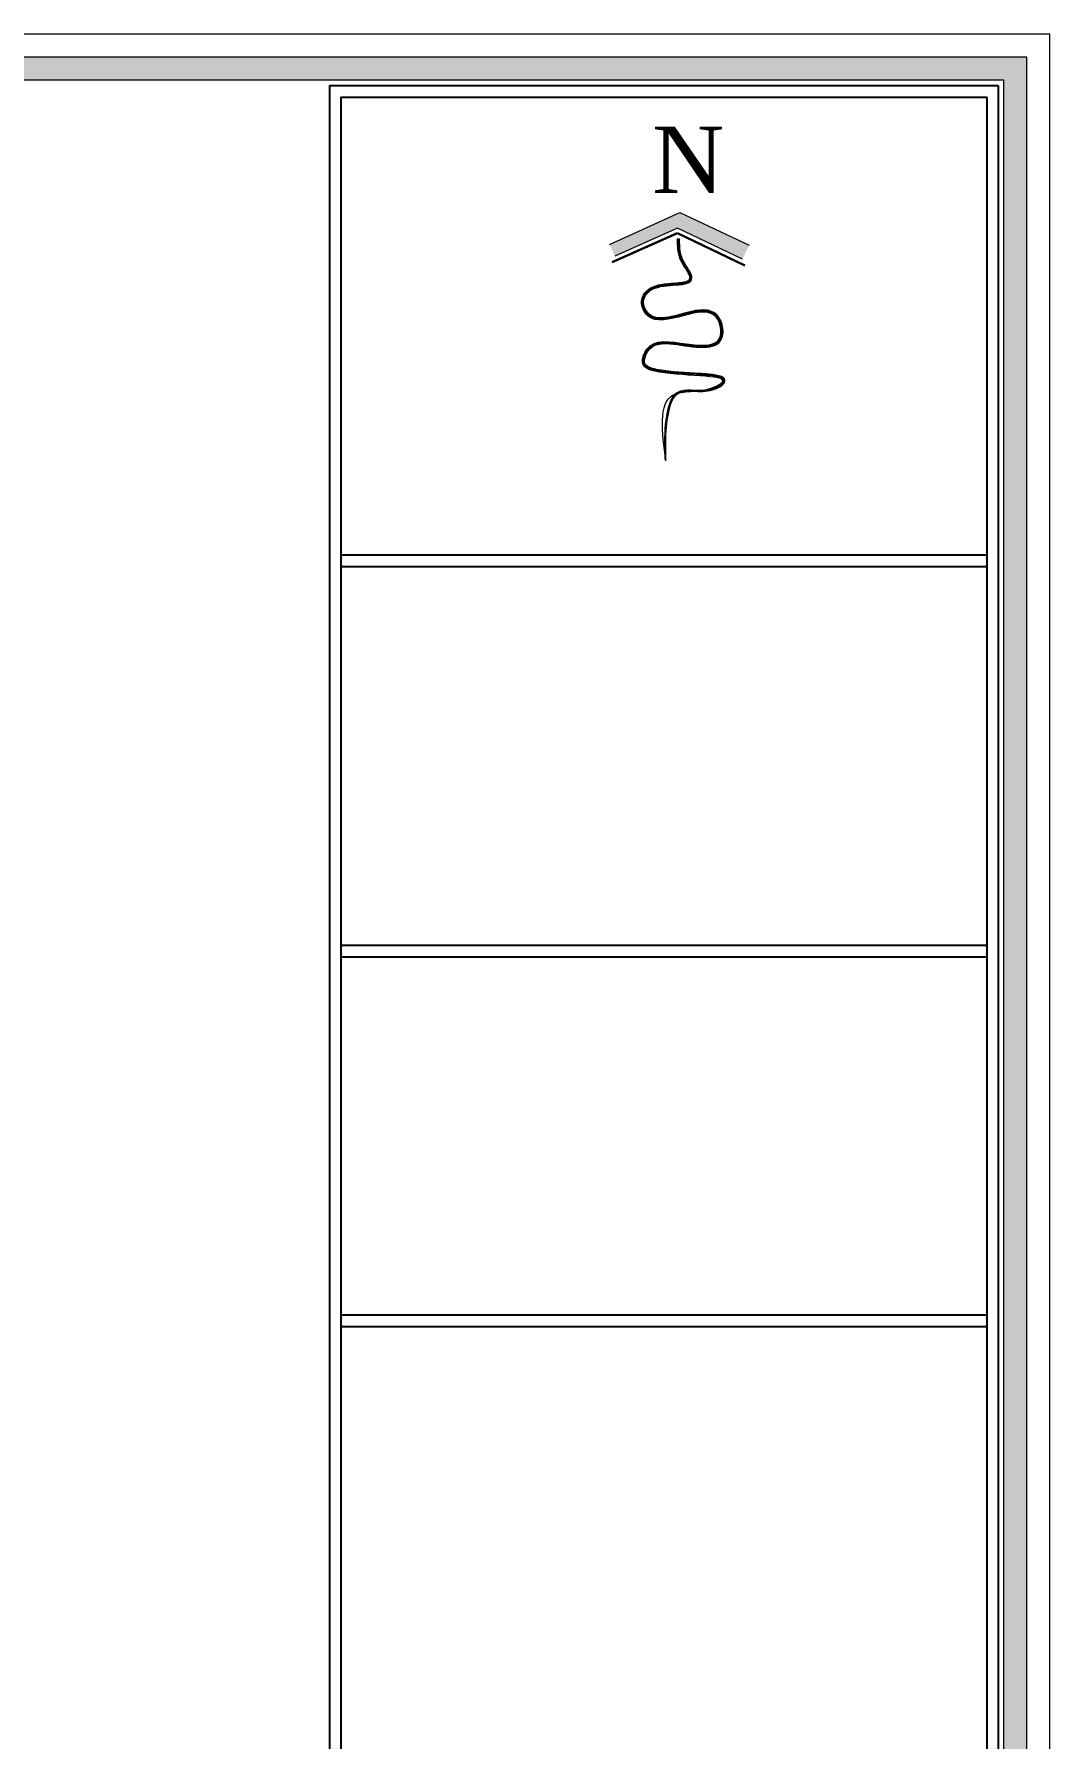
# Model space of a CAD drawing. Header units: metres. Extents: x -355 to 973, y -73 to 238.
# Drawn here: x 958.31 to 972.89, y 201.23 to 225.69 of the extents above; entities that cross this region are included whole.
import ezdxf

# ---------------------------------------------------------------- set-up
doc = ezdxf.new("R2010")
doc.units = ezdxf.units.M
doc.header["$LTSCALE"] = 3
doc.header["$MEASUREMENT"] = 0
doc.layers.add('05', color=21, linetype='Continuous', lineweight=5)
doc.styles.add('CCE02', font='naskhec.shx')

msp = doc.modelspace()

# ---------------------------------------------------------------- hatches: boundary and pattern name
at = {"layer": '05'}
h = msp.add_hatch(color=256, dxfattribs=at)
h.paths.add_polyline_path([(972.557, 225.357), (972.557, 179.82), (906.972, 179.82), (906.972, 225.357)])
h.paths.add_polyline_path([(972.226, 180.15), (907.303, 180.15), (907.303, 225.026), (972.226, 225.026)], flags=16)
at = {"layer": '05', "ltscale": 0.2}
msp.add_hatch(color=256, dxfattribs=at).paths.add_polyline_path([(967.58, 223.126), (966.571, 222.669), (966.645, 222.503), (967.543, 222.905), (968.475, 222.457), (968.573, 222.659)])

# ---------------------------------------------------------------- linework, layer by layer
for p, q in [((962.715, 218.215), (971.985, 218.215)), ((962.715, 218.05), (971.985, 218.05)), ((962.715, 212.617), (971.985, 212.617)), ((962.715, 212.452), (971.985, 212.452)), ((962.715, 207.315), (971.985, 207.315)), ((962.715, 207.15), (971.985, 207.15))]:
    msp.add_line(p, q)
for points in [[(972.15, 224.943), (962.55, 224.943), (962.55, 180.904), (972.15, 180.904)], [(971.985, 224.778), (962.715, 224.778), (962.715, 181.07), (971.985, 181.07)]]:
    msp.add_lwpolyline(points, close=True)
for p, q in [((966.571, 222.669), (967.58, 223.126)), ((967.58, 223.126), (968.573, 222.659)), ((967.536, 222.837), (966.602, 222.419)), ((967.542, 222.824), (966.608, 222.405)), ((967.543, 222.905), (966.645, 222.503)), ((968.51, 222.358), (967.542, 222.824)), ((968.475, 222.457), (967.543, 222.905)), ((968.517, 222.372), (967.548, 222.837)), ((967.545, 222.751), (967.575, 222.751))]:
    msp.add_line(p, q, dxfattribs=at)
at = {"layer": '05'}
for points in [[(972.888, 225.687), (906.641, 225.687), (906.641, 179.489), (972.888, 179.489)], [(972.557, 225.357), (906.972, 225.357), (906.972, 179.82), (972.557, 179.82)], [(972.226, 225.026), (907.303, 225.026), (907.303, 180.15), (972.226, 180.15)]]:
    msp.add_lwpolyline(points, close=True, dxfattribs=at)
at = {"layer": '05', "ltscale": 0.2, "start_tangent": (-0.038032, -0.999277)}
msp.add_spline([(967.379, 219.564), (967.484, 220.511), (968.039, 220.612), (968.166, 220.675), (967.281, 220.839), (967.046, 220.964), (967.104, 221.167), (967.673, 221.243), (968.153, 221.332), (968.103, 221.622), (967.117, 221.647), (967.029, 221.849), (967.193, 222.064), (967.724, 222.19), (967.597, 222.43), (967.545, 222.751)], degree=3, dxfattribs=at)
at = {"layer": '05', "ltscale": 0.2}
for points, knots in [([(967.372, 219.577), (967.365, 219.648), (967.36, 219.767), (967.367, 220.061), (967.385, 220.245), (967.458, 220.463), (967.498, 220.524), (967.655, 220.609), (967.808, 220.567), (968.036, 220.592), (968.119, 220.627), (968.202, 220.687), (968.215, 220.716), (968.185, 220.758), (968.149, 220.767), (968.055, 220.785), (967.994, 220.791), (967.787, 220.807), (967.615, 220.813), (967.351, 220.839), (967.248, 220.852), (967.098, 220.901), (967.054, 220.939), (967.053, 221.061), (967.092, 221.142), (967.186, 221.236), (967.244, 221.256), (967.422, 221.273), (967.557, 221.247), (967.8, 221.214), (967.904, 221.204), (968.064, 221.228), (968.125, 221.258), (968.187, 221.37), (968.186, 221.454), (968.137, 221.612), (968.084, 221.673), (967.949, 221.721), (967.868, 221.715), (967.589, 221.659), (967.366, 221.567), (967.159, 221.623), (967.111, 221.659), (967.046, 221.768), (967.031, 221.835), (967.063, 221.951), (967.105, 222.002), (967.289, 222.106), (967.491, 222.098), (967.674, 222.123), (967.717, 222.138), (967.744, 222.205), (967.719, 222.251), (967.654, 222.355), (967.616, 222.412), (967.555, 222.563), (967.557, 222.656), (967.557, 222.751)], [0.189313, 0.189313, 0.189313, 0.189313, 0.353922, 0.353922, 0.56065, 0.56065, 0.700594, 0.700594, 0.974313, 0.974313, 1.113902, 1.113902, 1.220353, 1.220353, 1.326805, 1.326805, 1.433256, 1.433256, 1.646158, 1.646158, 1.790642, 1.790642, 1.935127, 1.935127, 2.079611, 2.079611, 2.224095, 2.224095, 2.454194, 2.454194, 2.618094, 2.618094, 2.758426, 2.758426, 2.898757, 2.898757, 3.054019, 3.054019, 3.209281, 3.209281, 3.558313, 3.558313, 3.687504, 3.687504, 3.816696, 3.816696, 3.945888, 3.945888, 4.204271, 4.204271, 4.316406, 4.316406, 4.428542, 4.428542, 4.540677, 4.540677, 4.738855, 4.738855, 4.738855, 4.738855]), ([(967.373, 219.577), (967.366, 219.648), (967.361, 219.767), (967.369, 220.072), (967.389, 220.269), (967.466, 220.472), (967.503, 220.523), (967.594, 220.575), (967.649, 220.582), (967.789, 220.583), (967.879, 220.572), (968.045, 220.593), (968.129, 220.63), (968.203, 220.687), (968.216, 220.713), (968.192, 220.754), (968.164, 220.764), (968.089, 220.781), (968.041, 220.788), (967.824, 220.808), (967.601, 220.813), (967.29, 220.848), (967.18, 220.866), (967.072, 220.927), (967.052, 220.963), (967.059, 221.06), (967.084, 221.119), (967.151, 221.205), (967.19, 221.231), (967.335, 221.279), (967.466, 221.26), (967.75, 221.218), (967.911, 221.194), (968.093, 221.239), (968.144, 221.275), (968.19, 221.392), (968.184, 221.472), (968.136, 221.609), (968.094, 221.661), (967.988, 221.714), (967.924, 221.718), (967.787, 221.703), (967.714, 221.685), (967.491, 221.625), (967.339, 221.582), (967.17, 221.62), (967.123, 221.65), (967.055, 221.749), (967.035, 221.814), (967.055, 221.941), (967.105, 222.005), (967.259, 222.082), (967.364, 222.094), (967.543, 222.108), (967.62, 222.109), (967.709, 222.136), (967.735, 222.158), (967.737, 222.224), (967.714, 222.262), (967.66, 222.348), (967.63, 222.394), (967.559, 222.541), (967.558, 222.637), (967.559, 222.741), (967.559, 222.746), (967.559, 222.751)], [0.189313, 0.189313, 0.189313, 0.189313, 0.353816, 0.353816, 0.574556, 0.574556, 0.697001, 0.697001, 0.819445, 0.819445, 0.979694, 0.979694, 1.119662, 1.119662, 1.213675, 1.213675, 1.307689, 1.307689, 1.401702, 1.401702, 1.668689, 1.668689, 1.832704, 1.832704, 1.944014, 1.944014, 2.055324, 2.055324, 2.166634, 2.166634, 2.404596, 2.404596, 2.642559, 2.642559, 2.774394, 2.774394, 2.906229, 2.906229, 3.035085, 3.035085, 3.163941, 3.163941, 3.292797, 3.292797, 3.550508, 3.550508, 3.675423, 3.675423, 3.800337, 3.800337, 3.956292, 3.956292, 4.112246, 4.112246, 4.243947, 4.243947, 4.336692, 4.336692, 4.429436, 4.429436, 4.522181, 4.522181, 4.728501, 4.728501, 4.738855, 4.738855, 4.738855, 4.738855]), ([(967.378, 219.577), (967.371, 219.648), (967.366, 219.766), (967.373, 220.049), (967.389, 220.22), (967.456, 220.448), (967.499, 220.516), (967.613, 220.58), (967.685, 220.58), (967.847, 220.574), (967.934, 220.568), (968.09, 220.605), (968.157, 220.641), (968.212, 220.693), (968.219, 220.72), (968.192, 220.758), (968.167, 220.767), (968.103, 220.783), (968.062, 220.789), (967.894, 220.807), (967.729, 220.813), (967.405, 220.836), (967.243, 220.853), (967.093, 220.914), (967.063, 220.943), (967.057, 221.037), (967.079, 221.099), (967.142, 221.191), (967.183, 221.222), (967.276, 221.256), (967.329, 221.261), (967.51, 221.255), (967.656, 221.223), (967.891, 221.202), (967.984, 221.201), (968.124, 221.25), (968.172, 221.305), (968.194, 221.457), (968.172, 221.552), (968.086, 221.68), (968.021, 221.71), (967.802, 221.731), (967.619, 221.657), (967.351, 221.601), (967.256, 221.594), (967.116, 221.655), (967.061, 221.731), (967.037, 221.891), (967.075, 221.968), (967.222, 222.069), (967.335, 222.087), (967.552, 222.104), (967.654, 222.101), (967.734, 222.152), (967.745, 222.182), (967.729, 222.247), (967.706, 222.283), (967.647, 222.377), (967.611, 222.436), (967.573, 222.549), (967.566, 222.605), (967.563, 222.691), (967.563, 222.721), (967.563, 222.751)], [0.189313, 0.189313, 0.189313, 0.189313, 0.35339, 0.35339, 0.547288, 0.547288, 0.701753, 0.701753, 0.856219, 0.856219, 1.010684, 1.010684, 1.135826, 1.135826, 1.218652, 1.218652, 1.301478, 1.301478, 1.384304, 1.384304, 1.597474, 1.597474, 1.810645, 1.810645, 1.926907, 1.926907, 2.043169, 2.043169, 2.159431, 2.159431, 2.275693, 2.275693, 2.508217, 2.508217, 2.660141, 2.660141, 2.80795, 2.80795, 2.955758, 2.955758, 3.103567, 3.103567, 3.400285, 3.400285, 3.585095, 3.585095, 3.757667, 3.757667, 3.930239, 3.930239, 4.10281, 4.10281, 4.275382, 4.275382, 4.357402, 4.357402, 4.439423, 4.439423, 4.557699, 4.557699, 4.675975, 4.675975, 4.738855, 4.738855, 4.738855, 4.738855]), ([(967.375, 219.577), (967.368, 219.648), (967.363, 219.766), (967.369, 220.027), (967.381, 220.172), (967.435, 220.408), (967.476, 220.497), (967.59, 220.578), (967.664, 220.583), (967.831, 220.579), (967.923, 220.57), (968.079, 220.604), (968.145, 220.639), (968.2, 220.685), (968.213, 220.702), (968.207, 220.741), (968.19, 220.752), (968.149, 220.77), (968.122, 220.776), (967.994, 220.797), (967.851, 220.804), (967.552, 220.822), (967.396, 220.833), (967.178, 220.873), (967.105, 220.898), (967.051, 220.97), (967.051, 221.018), (967.087, 221.122), (967.119, 221.17), (967.192, 221.231), (967.234, 221.248), (967.418, 221.28), (967.603, 221.231), (967.907, 221.204), (968.02, 221.204), (968.147, 221.277), (968.178, 221.331), (968.186, 221.466), (968.168, 221.543), (968.089, 221.679), (968.015, 221.712), (967.846, 221.718), (967.75, 221.696), (967.53, 221.638), (967.405, 221.601), (967.228, 221.601), (967.166, 221.619), (967.07, 221.714), (967.038, 221.792), (967.051, 221.927), (967.093, 221.989), (967.261, 222.092), (967.423, 222.097), (967.617, 222.111), (967.674, 222.116), (967.733, 222.155), (967.743, 222.185), (967.725, 222.246), (967.704, 222.28), (967.647, 222.37), (967.611, 222.427), (967.573, 222.534), (967.565, 222.587), (967.56, 222.677), (967.56, 222.713), (967.56, 222.751)], [0.189313, 0.189313, 0.189313, 0.189313, 0.353024, 0.353024, 0.520061, 0.520061, 0.682191, 0.682191, 0.844322, 0.844322, 1.006453, 1.006453, 1.126512, 1.126512, 1.196676, 1.196676, 1.26684, 1.26684, 1.337003, 1.337003, 1.539258, 1.539258, 1.736251, 1.736251, 1.878661, 1.878661, 1.986363, 1.986363, 2.094066, 2.094066, 2.201768, 2.201768, 2.504095, 2.504095, 2.692244, 2.692244, 2.819008, 2.819008, 2.945772, 2.945772, 3.115402, 3.115402, 3.285033, 3.285033, 3.496858, 3.496858, 3.644232, 3.644232, 3.792621, 3.792621, 3.94101, 3.94101, 4.161025, 4.161025, 4.278782, 4.278782, 4.358444, 4.358444, 4.438106, 4.438106, 4.5497, 4.5497, 4.661295, 4.661295, 4.738855, 4.738855, 4.738855, 4.738855]), ([(967.376, 219.577), (967.369, 219.648), (967.364, 219.766), (967.372, 220.069), (967.392, 220.265), (967.472, 220.481), (967.516, 220.535), (967.63, 220.581), (967.7, 220.581), (967.854, 220.575), (967.938, 220.57), (968.091, 220.607), (968.159, 220.644), (968.209, 220.693), (968.216, 220.714), (968.2, 220.749), (968.181, 220.759), (968.134, 220.775), (968.105, 220.781), (967.999, 220.796), (967.907, 220.802), (967.604, 220.821), (967.362, 220.83), (967.133, 220.891), (967.083, 220.915), (967.048, 220.998), (967.062, 221.063), (967.122, 221.173), (967.164, 221.213), (967.261, 221.255), (967.317, 221.262), (967.524, 221.257), (967.705, 221.213), (967.966, 221.205), (968.052, 221.213), (968.159, 221.29), (968.185, 221.351), (968.184, 221.492), (968.161, 221.57), (968.083, 221.676), (968.028, 221.704), (967.842, 221.732), (967.689, 221.68), (967.393, 221.604), (967.253, 221.579), (967.097, 221.674), (967.049, 221.755), (967.041, 221.909), (967.084, 221.979), (967.231, 222.073), (967.34, 222.089), (967.525, 222.104), (967.602, 222.105), (967.696, 222.127), (967.726, 222.142), (967.745, 222.202), (967.73, 222.238), (967.685, 222.314), (967.656, 222.357), (967.583, 222.486), (967.566, 222.569), (967.561, 222.685), (967.562, 222.717), (967.562, 222.751)], [0.189313, 0.189313, 0.189313, 0.189313, 0.353486, 0.353486, 0.572346, 0.572346, 0.717565, 0.717565, 0.862784, 0.862784, 1.010907, 1.010907, 1.13908, 1.13908, 1.209511, 1.209511, 1.279942, 1.279942, 1.350373, 1.350373, 1.491234, 1.491234, 1.772958, 1.772958, 1.897262, 1.897262, 2.021566, 2.021566, 2.145871, 2.145871, 2.270175, 2.270175, 2.548681, 2.548681, 2.704077, 2.704077, 2.833096, 2.833096, 2.962114, 2.962114, 3.091132, 3.091132, 3.349169, 3.349169, 3.607206, 3.607206, 3.772468, 3.772468, 3.93773, 3.93773, 4.102992, 4.102992, 4.231715, 4.231715, 4.319308, 4.319308, 4.406901, 4.406901, 4.494493, 4.494493, 4.669581, 4.669581, 4.738855, 4.738855, 4.738855, 4.738855]), ([(967.379, 219.564), (967.375, 219.665), (967.373, 219.767), (967.379, 220.027), (967.396, 220.168), (967.45, 220.406), (967.492, 220.493), (967.603, 220.566), (967.679, 220.568), (967.855, 220.562), (967.954, 220.555), (968.11, 220.603), (968.165, 220.633), (968.215, 220.679), (968.229, 220.703), (968.218, 220.752), (968.196, 220.766), (968.154, 220.784), (968.127, 220.79), (968.034, 220.806), (967.951, 220.813), (967.673, 220.83), (967.448, 220.84), (967.188, 220.886), (967.117, 220.911), (967.069, 220.968), (967.066, 221.003), (967.09, 221.093), (967.117, 221.14), (967.177, 221.204), (967.211, 221.222), (967.292, 221.245), (967.338, 221.249), (967.513, 221.243), (967.666, 221.209), (967.925, 221.189), (968.027, 221.191), (968.162, 221.268), (968.195, 221.333), (968.2, 221.482), (968.178, 221.564), (968.097, 221.683), (968.038, 221.716), (967.832, 221.749), (967.663, 221.685), (967.384, 221.617), (967.272, 221.602), (967.149, 221.653), (967.112, 221.687), (967.062, 221.782), (967.052, 221.836), (967.075, 221.93), (967.106, 221.974), (967.231, 222.063), (967.363, 222.078), (967.556, 222.092), (967.624, 222.094), (967.707, 222.118), (967.737, 222.135), (967.758, 222.195), (967.748, 222.229), (967.714, 222.294), (967.691, 222.329), (967.633, 222.422), (967.605, 222.479), (967.578, 222.589), (967.575, 222.645), (967.575, 222.717), (967.575, 222.734), (967.575, 222.751)], [0.189313, 0.189313, 0.189313, 0.189313, 0.35204, 0.35204, 0.518958, 0.518958, 0.688008, 0.688008, 0.857059, 0.857059, 1.026109, 1.026109, 1.133451, 1.133451, 1.200141, 1.200141, 1.266831, 1.266831, 1.333521, 1.333521, 1.466902, 1.466902, 1.733663, 1.733663, 1.873395, 1.873395, 1.973948, 1.973948, 2.074502, 2.074502, 2.175056, 2.175056, 2.27561, 2.27561, 2.519105, 2.519105, 2.692756, 2.692756, 2.824722, 2.824722, 2.956688, 2.956688, 3.088654, 3.088654, 3.36881, 3.36881, 3.581833, 3.581833, 3.697233, 3.697233, 3.812633, 3.812633, 3.928033, 3.928033, 4.123262, 4.123262, 4.24303, 4.24303, 4.317028, 4.317028, 4.391025, 4.391025, 4.465023, 4.465023, 4.584607, 4.584607, 4.70419, 4.70419, 4.738855, 4.738855, 4.738855, 4.738855])]:
    msp.add_open_spline(points, degree=3, knots=knots, dxfattribs=at)

# ---------------------------------------------------------------- texts
at = {"layer": '05', "ltscale": 0.2, "insert": (967.18, 224.36), "char_height": 0.95158, "width": 4.77666, "attachment_point": 1, "style": 'CCE02'}
msp.add_mtext('{\\f@Batang|b0|i0|c0|p18;N}', dxfattribs=at)

doc.saveas('drawing.dxf')
